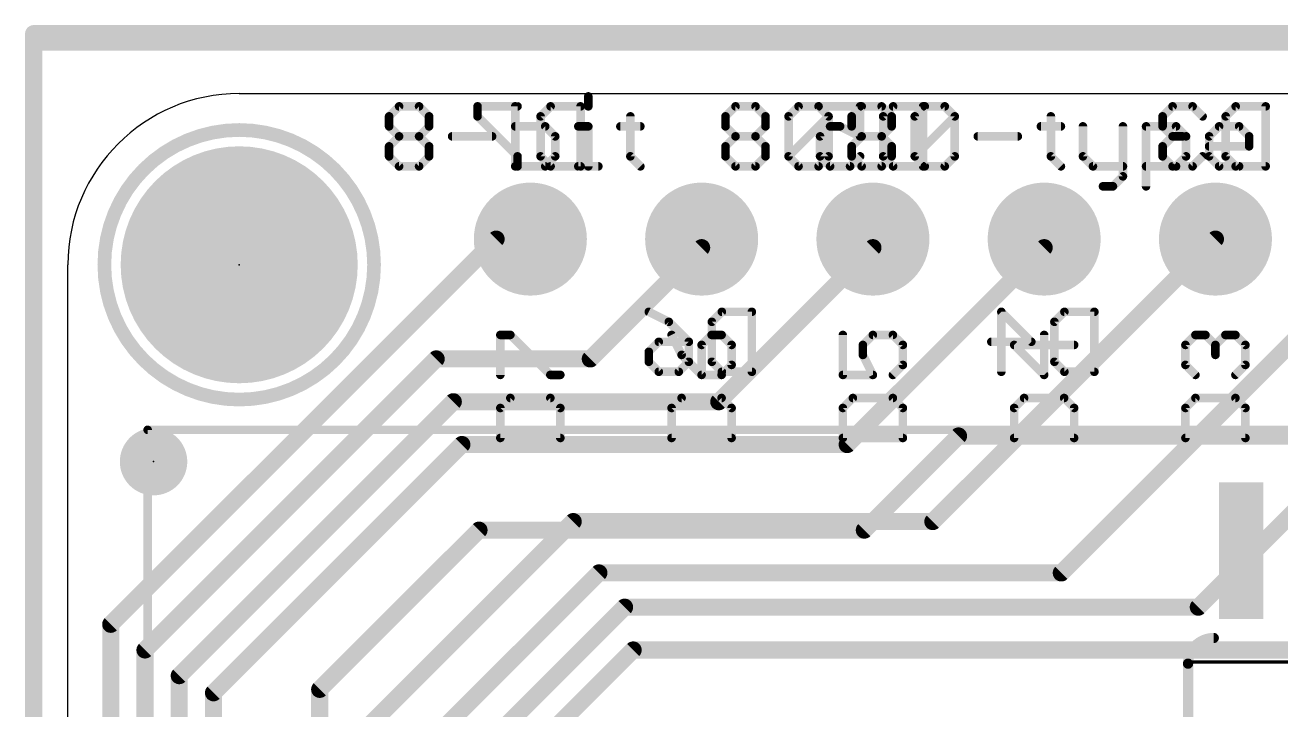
# Model space of a CAD drawing. Extents: x -0.6 to 62.7, y -0.8 to 53.6.
# Drawn here: x -0.64 to 17.99, y 43.43 to 53.59 of the extents above; entities that cross this region are included whole.
import ezdxf

# ---------------------------------------------------------------- set-up
doc = ezdxf.new("R2010")
doc.units = 0
for name, color, linetype in [('1', 12, 'CONTINUOUS'), ('16', 132, 'CONTINUOUS'), ('17', 110, 'CONTINUOUS'), ('20', 53, 'CONTINUOUS'), ('21', 40, 'CONTINUOUS'), ('22', 6, 'CONTINUOUS'), ('23', 40, 'CONTINUOUS')]:
    doc.layers.add(name, color=color, linetype=linetype)

# ---------------------------------------------------------------- blocks, each defined once
blk = doc.blocks.new('RECT')
blk.add_solid([(-0.5, -0.5), (0.5, -0.5), (-0.5, 0.5), (0.5, 0.5)])
blk = doc.blocks.new('ROUNDP')
at = {"const_width": 0.5}
blk.add_lwpolyline([(0, -0.25, 1), (0, 0.25, 1), (0, -0.25)], format="xyb", dxfattribs=at)
blk = doc.blocks.new('PIE')
at = {"const_width": 0.5}
blk.add_lwpolyline([(0, -0.25, 1), (0, 0.25, 1), (0, -0.25)], format="xyb", dxfattribs=at)

msp = doc.modelspace()

# ---------------------------------------------------------------- linework, layer by layer
at = {"layer": '1', "const_width": 0.254}
for points in [[(-0.508, 53.467), (-0.508, -0.508)], [(62.611, 53.467), (-0.508, 53.467)], [(0.635, 44.704), (6.35, 50.419)], [(6.35, 50.419), (6.858, 50.419)], [(9.398, 50.292), (9.398, 50.419)], [(11.938, 50.292), (11.938, 50.419)], [(14.478, 50.292), (14.478, 50.419)], [(7.747, 48.641), (9.398, 50.292)], [(9.652, 48.006), (11.938, 50.292)], [(11.557, 47.371), (14.478, 50.292)], [(1.143, 44.323), (5.461, 48.641)], [(5.461, 48.641), (7.747, 48.641)], [(1.651, 43.942), (5.715, 48.006)], [(5.715, 48.006), (9.652, 48.006)], [(2.159, 43.688), (5.842, 47.371)], [(5.842, 47.371), (11.557, 47.371)], [(11.811, 46.101), (13.208, 47.498)], [(13.208, 47.498), (19.558, 47.498)], [(3.7338, 43.7388), (6.096, 46.101)], [(6.096, 46.101), (11.811, 46.101)], [(0.635, 44.704), (0.635, 26.543)], [(1.143, 27.813), (1.143, 44.323)], [(1.651, 29.21), (1.651, 43.942)], [(2.159, 30.48), (2.159, 43.688)], [(3.7338, 36.576), (3.7338, 43.7388)]]:
    msp.add_lwpolyline(points, dxfattribs=at)
at = {"layer": '1', "const_width": 0.127}
for points in [[(-0.4445, 53.467, 1), (-0.5715, 53.467)], [(-0.508, 53.5305, 1), (-0.508, 53.4035)], [(6.35, 50.4825, 1), (6.35, 50.3555)], [(6.3949, 50.3741, 1), (6.3051, 50.4639)], [(6.858, 50.3555, 1), (6.858, 50.4825)], [(9.4615, 50.419, 1), (9.3345, 50.419)], [(12.0015, 50.419, 1), (11.8745, 50.419)], [(14.5415, 50.419, 1), (14.4145, 50.419)], [(9.3345, 50.292, 1), (9.4615, 50.292)], [(9.4429, 50.2471, 1), (9.3531, 50.3369)], [(11.8745, 50.292, 1), (12.0015, 50.292)], [(11.9829, 50.2471, 1), (11.8931, 50.3369)], [(14.4145, 50.292, 1), (14.5415, 50.292)], [(14.5229, 50.2471, 1), (14.4331, 50.3369)], [(5.461, 48.7045, 1), (5.461, 48.5775)], [(5.5059, 48.5961, 1), (5.4161, 48.6859)], [(7.7021, 48.6859, 1), (7.7919, 48.5961)], [(7.747, 48.5775, 1), (7.747, 48.7045)], [(5.715, 48.0695, 1), (5.715, 47.9425)], [(5.7599, 47.9611, 1), (5.6701, 48.0509)], [(9.6071, 48.0509, 1), (9.6969, 47.9611)], [(9.652, 47.9425, 1), (9.652, 48.0695)], [(5.842, 47.4345, 1), (5.842, 47.3075)], [(5.8869, 47.3261, 1), (5.7971, 47.4159)], [(11.557, 47.3075, 1), (11.557, 47.4345)], [(13.208, 47.5615, 1), (13.208, 47.4345)], [(13.2529, 47.4531, 1), (13.1631, 47.5429)], [(11.5121, 47.4159, 1), (11.6019, 47.3261)], [(6.096, 46.1645, 1), (6.096, 46.0375)], [(6.1409, 46.0561, 1), (6.0511, 46.1459)], [(11.7661, 46.1459, 1), (11.8559, 46.0561)], [(11.811, 46.0375, 1), (11.811, 46.1645)], [(0.6985, 44.704, 1), (0.5715, 44.704)], [(0.5901, 44.7489, 1), (0.6799, 44.6591)], [(1.2065, 44.323, 1), (1.0795, 44.323)], [(1.0981, 44.3679, 1), (1.1879, 44.2781)], [(1.7145, 43.942, 1), (1.5875, 43.942)], [(1.6061, 43.9869, 1), (1.6959, 43.8971)], [(2.2225, 43.688, 1), (2.0955, 43.688)], [(2.1141, 43.7329, 1), (2.2039, 43.6431)], [(3.7973, 43.7388, 1), (3.6703, 43.7388)], [(3.6889, 43.7837, 1), (3.7787, 43.6939)]]:
    msp.add_lwpolyline(points, format="xyb", dxfattribs=at)
at = {"layer": '16', "const_width": 0.254}
for points in [[(-0.508, 53.34), (-0.508, -0.635)], [(62.611, 53.34), (-0.508, 53.34)], [(17.018, 50.419), (12.827, 46.228)], [(14.732, 45.466), (19.558, 50.292)], [(16.764, 44.958), (22.098, 50.292)], [(7.493, 46.228), (3.81, 42.545)], [(12.827, 46.228), (7.493, 46.228)], [(7.874, 45.466), (4.445, 42.037)], [(14.732, 45.466), (7.874, 45.466)], [(8.255, 44.958), (5.08, 41.783)], [(16.764, 44.958), (8.255, 44.958)], [(8.382, 44.323), (5.588, 41.529)], [(18.669, 44.323), (8.382, 44.323)]]:
    msp.add_lwpolyline(points, dxfattribs=at)
at = {"layer": '16', "const_width": 0.127}
for points in [[(-0.4445, 53.34, 1), (-0.5715, 53.34)], [(-0.508, 53.4035, 1), (-0.508, 53.2765)], [(17.0629, 50.3741, 1), (16.9731, 50.4639)], [(7.493, 46.2915, 1), (7.493, 46.1645)], [(7.5379, 46.1831, 1), (7.4481, 46.2729)], [(12.7821, 46.2729, 1), (12.8719, 46.1831)], [(12.827, 46.1645, 1), (12.827, 46.2915)], [(7.874, 45.5295, 1), (7.874, 45.4025)], [(7.9189, 45.4211, 1), (7.8291, 45.5109)], [(14.6871, 45.5109, 1), (14.7769, 45.4211)], [(14.732, 45.4025, 1), (14.732, 45.5295)], [(8.255, 45.0215, 1), (8.255, 44.8945)], [(8.2999, 44.9131, 1), (8.2101, 45.0029)], [(16.764, 44.8945, 1), (16.764, 45.0215)], [(16.7191, 45.0029, 1), (16.8089, 44.9131)], [(8.382, 44.3865, 1), (8.382, 44.2595)], [(8.4269, 44.2781, 1), (8.3371, 44.3679)]]:
    msp.add_lwpolyline(points, format="xyb", dxfattribs=at)
at = {"layer": '20'}
for p, q in [((2.54, 52.578), (59.69, 52.578)), ((0, 2.54), (0, 50.038))]:
    msp.add_line(p, q, dxfattribs=at)
msp.add_arc((2.54, 50.038), 2.54, 90, 180, dxfattribs=at)
at = {"layer": '21'}
for points, const_width in [([(7.7173, 52.5366), (7.7173, 52.3883)], 0.127), ([(4.7625, 52.24), (4.9108, 52.3883)], 0.127), ([(4.9108, 52.3883), (5.2074, 52.3883)], 0.127), ([(5.2074, 52.3883), (5.3557, 52.24)], 0.127), ([(6.6335, 52.3883), (6.6335, 51.4985)], 0.127), ([(9.7519, 52.24), (9.9002, 52.3883)], 0.127), ([(9.9002, 52.3883), (10.1968, 52.3883)], 0.127), ([(10.1968, 52.3883), (10.3451, 52.24)], 0.127), ([(10.6875, 52.24), (10.8357, 52.3883)], 0.127), ([(10.8357, 52.3883), (11.1323, 52.3883)], 0.127), ([(11.1323, 52.3883), (11.2806, 52.24)], 0.127), ([(11.623, 52.24), (11.7713, 52.3883)], 0.127), ([(11.7713, 52.3883), (12.0678, 52.3883)], 0.127), ([(12.0678, 52.3883), (12.2161, 52.24)], 0.127), ([(12.5585, 52.24), (12.7068, 52.3883)], 0.127), ([(12.7068, 52.3883), (13.0034, 52.3883)], 0.127), ([(13.0034, 52.3883), (13.1517, 52.24)], 0.127), ([(4.7625, 52.0917), (4.7625, 52.24)], 0.127), ([(4.9108, 51.9434), (4.7625, 52.0917)], 0.127), ([(5.3557, 52.0917), (5.2074, 51.9434)], 0.127), ([(5.3557, 52.24), (5.3557, 52.0917)], 0.127), ([(7.0784, 52.0917), (6.6335, 52.0917)], 0.127), ([(7.2267, 51.9434), (7.0784, 52.0917)], 0.127), ([(7.5691, 52.0917), (7.7173, 52.0917)], 0.127), ([(7.7173, 52.0917), (7.7173, 51.4985)], 0.127), ([(8.1927, 52.0917), (8.4893, 52.0917)], 0.127), ([(8.341, 52.24), (8.341, 51.6468)], 0.127), ([(9.7519, 52.0917), (9.7519, 52.24)], 0.127), ([(9.9002, 51.9434), (9.7519, 52.0917)], 0.127), ([(10.3451, 52.0917), (10.1968, 51.9434)], 0.127), ([(10.3451, 52.24), (10.3451, 52.0917)], 0.127), ([(10.6875, 51.6468), (10.6875, 52.24)], 0.127), ([(10.6875, 51.6468), (11.2806, 52.24)], 0.127), ([(11.2806, 52.24), (11.2806, 51.6468)], 0.127), ([(11.623, 52.0917), (11.623, 52.24)], 0.127), ([(11.7713, 51.9434), (11.623, 52.0917)], 0.127), ([(12.2161, 52.0917), (12.0678, 51.9434)], 0.127), ([(12.2161, 52.24), (12.2161, 52.0917)], 0.127), ([(12.5585, 51.6468), (12.5585, 52.24)], 0.127), ([(12.5585, 51.6468), (13.1517, 52.24)], 0.127), ([(13.1517, 52.24), (13.1517, 51.6468)], 0.127), ([(14.4295, 52.0917), (14.7261, 52.0917)], 0.127), ([(14.5778, 52.24), (14.5778, 51.6468)], 0.127), ([(15.0532, 52.0917), (15.0532, 51.6468)], 0.127), ([(15.6464, 52.0917), (15.6464, 51.3502)], 0.127), ([(15.9887, 51.2019), (15.9887, 52.0917)], 0.127), ([(15.9887, 52.0917), (16.4336, 52.0917)], 0.127), ([(16.4336, 52.0917), (16.5819, 51.9434)], 0.127), ([(16.9242, 51.9434), (17.0725, 52.0917)], 0.127), ([(17.0725, 52.0917), (17.3691, 52.0917)], 0.127), ([(17.3691, 52.0917), (17.5174, 51.9434)], 0.127), ([(4.7625, 51.7951), (4.9108, 51.9434)], 0.127), ([(4.9108, 51.9434), (5.2074, 51.9434)], 0.127), ([(5.2074, 51.9434), (5.3557, 51.7951)], 0.127), ([(5.698, 51.9434), (6.2912, 51.9434)], 0.127), ([(7.2267, 51.6468), (7.2267, 51.9434)], 0.127), ([(9.7519, 51.7951), (9.9002, 51.9434)], 0.127), ([(9.9002, 51.9434), (10.1968, 51.9434)], 0.127), ([(10.1968, 51.9434), (10.3451, 51.7951)], 0.127), ([(11.623, 51.7951), (11.7713, 51.9434)], 0.127), ([(11.7713, 51.9434), (12.0678, 51.9434)], 0.127), ([(12.0678, 51.9434), (12.2161, 51.7951)], 0.127), ([(13.494, 51.9434), (14.0872, 51.9434)], 0.127), ([(16.5819, 51.9434), (16.5819, 51.6468)], 0.127), ([(16.9242, 51.6468), (16.9242, 51.9434)], 0.127), ([(17.5174, 51.9434), (17.5174, 51.7951)], 0.127), ([(4.7625, 51.6468), (4.7625, 51.7951)], 0.127), ([(5.3557, 51.7951), (5.3557, 51.6468)], 0.127), ([(9.7519, 51.6468), (9.7519, 51.7951)], 0.127), ([(10.3451, 51.7951), (10.3451, 51.6468)], 0.127), ([(11.623, 51.6468), (11.623, 51.7951)], 0.127), ([(12.2161, 51.7951), (12.2161, 51.6468)], 0.127), ([(17.5174, 51.7951), (16.9242, 51.7951)], 0.127), ([(4.9108, 51.4985), (4.7625, 51.6468)], 0.127), ([(5.3557, 51.6468), (5.2074, 51.4985)], 0.127), ([(7.0784, 51.4985), (7.2267, 51.6468)], 0.127), ([(8.341, 51.6468), (8.4893, 51.4985)], 0.127), ([(9.9002, 51.4985), (9.7519, 51.6468)], 0.127), ([(10.3451, 51.6468), (10.1968, 51.4985)], 0.127), ([(10.8357, 51.4985), (10.6875, 51.6468)], 0.127), ([(11.2806, 51.6468), (11.1323, 51.4985)], 0.127), ([(11.7713, 51.4985), (11.623, 51.6468)], 0.127), ([(12.2161, 51.6468), (12.0678, 51.4985)], 0.127), ([(12.7068, 51.4985), (12.5585, 51.6468)], 0.127), ([(13.1517, 51.6468), (13.0034, 51.4985)], 0.127), ([(14.5778, 51.6468), (14.7261, 51.4985)], 0.127), ([(15.0532, 51.6468), (15.2015, 51.4985)], 0.127), ([(16.5819, 51.6468), (16.4336, 51.4985)], 0.127), ([(17.0725, 51.4985), (16.9242, 51.6468)], 0.127), ([(5.2074, 51.4985), (4.9108, 51.4985)], 0.127), ([(6.6335, 51.4985), (7.0784, 51.4985)], 0.127), ([(7.5691, 51.4985), (7.8656, 51.4985)], 0.127), ([(10.1968, 51.4985), (9.9002, 51.4985)], 0.127), ([(11.1323, 51.4985), (10.8357, 51.4985)], 0.127), ([(12.0678, 51.4985), (11.7713, 51.4985)], 0.127), ([(13.0034, 51.4985), (12.7068, 51.4985)], 0.127), ([(15.2015, 51.4985), (15.6464, 51.4985)], 0.127), ([(15.6464, 51.3502), (15.4981, 51.2019)], 0.127), ([(16.4336, 51.4985), (15.9887, 51.4985)], 0.127), ([(17.3691, 51.4985), (17.0725, 51.4985)], 0.127), ([(15.4981, 51.2019), (15.3498, 51.2019)], 0.127), ([(6.4127, 48.404), (6.4127, 48.9972)], 0.127), ([(6.4127, 48.9972), (6.561, 48.9972)], 0.127), ([(6.561, 48.9972), (7.1542, 48.404)], 0.127), ([(8.9527, 48.9972), (9.101, 48.7006)], 0.127), ([(9.5459, 48.9972), (9.3976, 48.8489)], 0.127), ([(9.6942, 48.9972), (9.5459, 48.9972)], 0.127), ([(9.8425, 48.8489), (9.6942, 48.9972)], 0.127), ([(11.4927, 48.9972), (11.4927, 48.404)], 0.127), ([(11.7893, 48.8489), (11.9376, 48.9972)], 0.127), ([(11.9376, 48.9972), (12.2342, 48.9972)], 0.127), ([(12.2342, 48.9972), (12.3825, 48.8489)], 0.127), ([(14.4776, 48.404), (14.4776, 48.9972)], 0.127), ([(16.5727, 48.8489), (16.721, 48.9972)], 0.127), ([(16.721, 48.9972), (16.8693, 48.9972)], 0.127), ([(16.8693, 48.9972), (17.0176, 48.8489)], 0.127), ([(17.0176, 48.8489), (17.1659, 48.9972)], 0.127), ([(17.1659, 48.9972), (17.3142, 48.9972)], 0.127), ([(17.3142, 48.9972), (17.4625, 48.8489)], 0.127), ([(9.3976, 48.8489), (9.3976, 48.404)], 0.127), ([(9.8425, 48.5523), (9.8425, 48.8489)], 0.127), ([(11.7893, 48.7006), (11.7893, 48.8489)], 0.127), ([(12.3825, 48.8489), (12.3825, 48.5523)], 0.127), ([(14.9225, 48.8489), (14.0327, 48.8489)], 0.127), ([(14.0327, 48.8489), (14.4776, 48.404)], 0.127), ([(16.5727, 48.5523), (16.5727, 48.8489)], 0.127), ([(17.0176, 48.8489), (17.0176, 48.7006)], 0.127), ([(17.4625, 48.8489), (17.4625, 48.5523)], 0.127), ([(9.101, 48.7006), (9.3976, 48.404)], 0.127), ([(9.6942, 48.404), (9.8425, 48.5523)], 0.127), ([(11.9376, 48.404), (11.7893, 48.7006)], 0.127), ([(12.3825, 48.5523), (12.2342, 48.404)], 0.127), ([(16.721, 48.404), (16.5727, 48.5523)], 0.127), ([(17.4625, 48.5523), (17.3142, 48.404)], 0.127), ([(7.1542, 48.404), (7.3025, 48.404)], 0.127), ([(9.3976, 48.404), (9.6942, 48.404)], 0.127), ([(11.4927, 48.404), (11.9376, 48.404)], 0.127), ([(6.561, 48.0616), (6.4127, 47.9133)], 0.127), ([(7.1542, 48.0616), (6.561, 48.0616)], 0.127), ([(7.3025, 47.9133), (7.1542, 48.0616)], 0.127), ([(9.101, 48.0616), (8.9527, 47.9133)], 0.127), ([(9.6942, 48.0616), (9.101, 48.0616)], 0.127), ([(9.8425, 47.9133), (9.6942, 48.0616)], 0.127), ([(11.641, 48.0616), (11.4927, 47.9133)], 0.127), ([(12.2342, 48.0616), (11.641, 48.0616)], 0.127), ([(12.3825, 47.9133), (12.2342, 48.0616)], 0.127), ([(14.181, 48.0616), (14.0327, 47.9133)], 0.127), ([(14.7742, 48.0616), (14.181, 48.0616)], 0.127), ([(14.9225, 47.9133), (14.7742, 48.0616)], 0.127), ([(16.721, 48.0616), (16.5727, 47.9133)], 0.127), ([(17.3142, 48.0616), (16.721, 48.0616)], 0.127), ([(17.4625, 47.9133), (17.3142, 48.0616)], 0.127), ([(6.4127, 47.9133), (6.4127, 47.4685)], 0.127), ([(7.3025, 47.4685), (7.3025, 47.9133)], 0.127), ([(8.9527, 47.9133), (8.9527, 47.4685)], 0.127), ([(9.8425, 47.4685), (9.8425, 47.9133)], 0.127), ([(11.4927, 47.9133), (11.4927, 47.4685)], 0.127), ([(12.3825, 47.4685), (12.3825, 47.9133)], 0.127), ([(14.0327, 47.9133), (14.0327, 47.4685)], 0.127), ([(14.9225, 47.4685), (14.9225, 47.9133)], 0.127), ([(16.5727, 47.9133), (16.5727, 47.4685)], 0.127), ([(17.4625, 47.4685), (17.4625, 47.9133)], 0.127), ([(6.4127, 47.4685), (7.3025, 47.4685)], 0.127), ([(8.9527, 47.4685), (9.8425, 47.4685)], 0.127), ([(11.4927, 47.4685), (12.3825, 47.4685)], 0.127), ([(14.0327, 47.4685), (14.9225, 47.4685)], 0.127), ([(16.5727, 47.4685), (17.4625, 47.4685)], 0.127), ([(16.6116, 44.1198), (16.6116, 37.4142)], 0.1524), ([(29.591, 44.1452), (16.637, 44.1452)], 0.0508)]:
    msp.add_lwpolyline(points, dxfattribs=dict(at, const_width=const_width))
for points, const_width in [([(7.7491, 52.5366, 1), (7.6856, 52.5366)], 0.0635), ([(4.9108, 52.42, 1), (4.9108, 52.3565)], 0.0635), ([(4.9332, 52.3658, 1), (4.8883, 52.4107)], 0.0635), ([(5.2298, 52.4107, 1), (5.1849, 52.3658)], 0.0635), ([(5.2074, 52.3565, 1), (5.2074, 52.42)], 0.0635), ([(6.6653, 52.3883, 1), (6.6018, 52.3883)], 0.0635), ([(7.6856, 52.3883, 1), (7.7491, 52.3883)], 0.0635), ([(9.9002, 52.42, 1), (9.9002, 52.3565)], 0.0635), ([(9.9227, 52.3658, 1), (9.8778, 52.4107)], 0.0635), ([(10.2193, 52.4107, 1), (10.1744, 52.3658)], 0.0635), ([(10.1968, 52.3565, 1), (10.1968, 52.42)], 0.0635), ([(10.8357, 52.42, 1), (10.8357, 52.3565)], 0.0635), ([(10.8582, 52.3658, 1), (10.8133, 52.4107)], 0.0635), ([(11.1548, 52.4107, 1), (11.1099, 52.3658)], 0.0635), ([(11.1323, 52.3565, 1), (11.1323, 52.42)], 0.0635), ([(11.7713, 52.42, 1), (11.7713, 52.3565)], 0.0635), ([(11.7937, 52.3658, 1), (11.7488, 52.4107)], 0.0635), ([(12.0903, 52.4107, 1), (12.0454, 52.3658)], 0.0635), ([(12.0678, 52.3565, 1), (12.0678, 52.42)], 0.0635), ([(12.7068, 52.42, 1), (12.7068, 52.3565)], 0.0635), ([(12.7292, 52.3658, 1), (12.6843, 52.4107)], 0.0635), ([(13.0258, 52.4107, 1), (12.9809, 52.3658)], 0.0635), ([(13.0034, 52.3565, 1), (13.0034, 52.42)], 0.0635), ([(4.74, 52.2624, 1), (4.785, 52.2175)], 0.0635), ([(4.785, 52.1141, 1), (4.74, 52.0692)], 0.0635), ([(4.7942, 52.24, 1), (4.7308, 52.24)], 0.0635), ([(5.3874, 52.24, 1), (5.3239, 52.24)], 0.0635), ([(5.3332, 52.2175, 1), (5.3781, 52.2624)], 0.0635), ([(5.3781, 52.0692, 1), (5.3332, 52.1141)], 0.0635), ([(6.6335, 52.1234, 1), (6.6335, 52.0599)], 0.0635), ([(7.1009, 52.1141, 1), (7.056, 52.0692)], 0.0635), ([(7.0784, 52.0599, 1), (7.0784, 52.1234)], 0.0635), ([(7.5691, 52.1234, 1), (7.5691, 52.0599)], 0.0635), ([(7.7491, 52.0917, 1), (7.6856, 52.0917)], 0.0635), ([(7.7173, 52.0599, 1), (7.7173, 52.1234)], 0.0635), ([(8.1927, 52.1234, 1), (8.1927, 52.0599)], 0.0635), ([(8.3728, 52.24, 1), (8.3093, 52.24)], 0.0635), ([(8.4893, 52.0599, 1), (8.4893, 52.1234)], 0.0635), ([(9.7837, 52.24, 1), (9.7202, 52.24)], 0.0635), ([(9.7295, 52.2624, 1), (9.7744, 52.2175)], 0.0635), ([(9.7744, 52.1141, 1), (9.7295, 52.0692)], 0.0635), ([(10.3769, 52.24, 1), (10.3134, 52.24)], 0.0635), ([(10.3227, 52.2175, 1), (10.3676, 52.2624)], 0.0635), ([(10.3676, 52.0692, 1), (10.3227, 52.1141)], 0.0635), ([(10.7192, 52.24, 1), (10.6557, 52.24)], 0.0635), ([(10.665, 52.2624, 1), (10.7099, 52.2175)], 0.0635), ([(11.3124, 52.24, 1), (11.2489, 52.24)], 0.0635), ([(11.3031, 52.2175, 1), (11.2582, 52.2624)], 0.0635), ([(11.2582, 52.2175, 1), (11.3031, 52.2624)], 0.0635), ([(11.6547, 52.24, 1), (11.5912, 52.24)], 0.0635), ([(11.6005, 52.2624, 1), (11.6454, 52.2175)], 0.0635), ([(11.6454, 52.1141, 1), (11.6005, 52.0692)], 0.0635), ([(12.2479, 52.24, 1), (12.1844, 52.24)], 0.0635), ([(12.1937, 52.2175, 1), (12.2386, 52.2624)], 0.0635), ([(12.2386, 52.0692, 1), (12.1937, 52.1141)], 0.0635), ([(12.5902, 52.24, 1), (12.5267, 52.24)], 0.0635), ([(12.536, 52.2624, 1), (12.5809, 52.2175)], 0.0635), ([(13.1834, 52.24, 1), (13.1199, 52.24)], 0.0635), ([(13.1741, 52.2175, 1), (13.1292, 52.2624)], 0.0635), ([(13.1292, 52.2175, 1), (13.1741, 52.2624)], 0.0635), ([(14.4295, 52.1234, 1), (14.4295, 52.0599)], 0.0635), ([(14.6096, 52.24, 1), (14.5461, 52.24)], 0.0635), ([(14.7261, 52.0599, 1), (14.7261, 52.1234)], 0.0635), ([(15.085, 52.0917, 1), (15.0215, 52.0917)], 0.0635), ([(15.6781, 52.0917, 1), (15.6146, 52.0917)], 0.0635), ([(15.9887, 52.1234, 1), (15.9887, 52.0599)], 0.0635), ([(16.0205, 52.0917, 1), (15.957, 52.0917)], 0.0635), ([(16.4561, 52.1141, 1), (16.4111, 52.0692)], 0.0635), ([(16.4336, 52.0599, 1), (16.4336, 52.1234)], 0.0635), ([(17.0725, 52.1234, 1), (17.0725, 52.0599)], 0.0635), ([(17.095, 52.0692, 1), (17.0501, 52.1141)], 0.0635), ([(17.3916, 52.1141, 1), (17.3467, 52.0692)], 0.0635), ([(17.3691, 52.0599, 1), (17.3691, 52.1234)], 0.0635), ([(2.54, 48.038, 1), (2.54, 52.038, 1), (2.54, 48.038)], 0.2032), ([(4.7308, 52.0917, 1), (4.7942, 52.0917)], 0.0635), ([(4.9108, 51.9751, 1), (4.9108, 51.9116)], 0.0635), ([(4.9332, 51.9209, 1), (4.8883, 51.9658)], 0.0635), ([(4.8883, 51.9209, 1), (4.9332, 51.9658)], 0.0635), ([(5.2298, 51.9658, 1), (5.1849, 51.9209)], 0.0635), ([(5.1849, 51.9658, 1), (5.2298, 51.9209)], 0.0635), ([(5.2074, 51.9116, 1), (5.2074, 51.9751)], 0.0635), ([(5.3239, 52.0917, 1), (5.3874, 52.0917)], 0.0635), ([(5.698, 51.9751, 1), (5.698, 51.9116)], 0.0635), ([(6.2912, 51.9116, 1), (6.2912, 51.9751)], 0.0635), ([(7.2585, 51.9434, 1), (7.195, 51.9434)], 0.0635), ([(7.2043, 51.9209, 1), (7.2492, 51.9658)], 0.0635), ([(9.7202, 52.0917, 1), (9.7837, 52.0917)], 0.0635), ([(9.9002, 51.9751, 1), (9.9002, 51.9116)], 0.0635), ([(9.9227, 51.9209, 1), (9.8778, 51.9658)], 0.0635), ([(9.8778, 51.9209, 1), (9.9227, 51.9658)], 0.0635), ([(10.2193, 51.9658, 1), (10.1744, 51.9209)], 0.0635), ([(10.1744, 51.9658, 1), (10.2193, 51.9209)], 0.0635), ([(10.1968, 51.9116, 1), (10.1968, 51.9751)], 0.0635), ([(10.3134, 52.0917, 1), (10.3769, 52.0917)], 0.0635), ([(11.5912, 52.0917, 1), (11.6547, 52.0917)], 0.0635), ([(11.7713, 51.9751, 1), (11.7713, 51.9116)], 0.0635), ([(11.7937, 51.9209, 1), (11.7488, 51.9658)], 0.0635), ([(11.7488, 51.9209, 1), (11.7937, 51.9658)], 0.0635), ([(12.0903, 51.9658, 1), (12.0454, 51.9209)], 0.0635), ([(12.0454, 51.9658, 1), (12.0903, 51.9209)], 0.0635), ([(12.0678, 51.9116, 1), (12.0678, 51.9751)], 0.0635), ([(12.1844, 52.0917, 1), (12.2479, 52.0917)], 0.0635), ([(13.494, 51.9751, 1), (13.494, 51.9116)], 0.0635), ([(14.0872, 51.9116, 1), (14.0872, 51.9751)], 0.0635), ([(16.6136, 51.9434, 1), (16.5501, 51.9434)], 0.0635), ([(16.5594, 51.9209, 1), (16.6043, 51.9658)], 0.0635), ([(16.956, 51.9434, 1), (16.8925, 51.9434)], 0.0635), ([(16.9018, 51.9658, 1), (16.9467, 51.9209)], 0.0635), ([(17.5492, 51.9434, 1), (17.4857, 51.9434)], 0.0635), ([(17.495, 51.9209, 1), (17.5399, 51.9658)], 0.0635), ([(4.74, 51.8175, 1), (4.785, 51.7726)], 0.0635), ([(4.7942, 51.7951, 1), (4.7308, 51.7951)], 0.0635), ([(5.3874, 51.7951, 1), (5.3239, 51.7951)], 0.0635), ([(5.3332, 51.7726, 1), (5.3781, 51.8175)], 0.0635), ([(9.7837, 51.7951, 1), (9.7202, 51.7951)], 0.0635), ([(9.7295, 51.8175, 1), (9.7744, 51.7726)], 0.0635), ([(10.3769, 51.7951, 1), (10.3134, 51.7951)], 0.0635), ([(10.3227, 51.7726, 1), (10.3676, 51.8175)], 0.0635), ([(11.6547, 51.7951, 1), (11.5912, 51.7951)], 0.0635), ([(11.6005, 51.8175, 1), (11.6454, 51.7726)], 0.0635), ([(12.2479, 51.7951, 1), (12.1844, 51.7951)], 0.0635), ([(12.1937, 51.7726, 1), (12.2386, 51.8175)], 0.0635), ([(16.9242, 51.8268, 1), (16.9242, 51.7633)], 0.0635), ([(17.4857, 51.7951, 1), (17.5492, 51.7951)], 0.0635), ([(17.5174, 51.7633, 1), (17.5174, 51.8268)], 0.0635), ([(4.785, 51.6692, 1), (4.74, 51.6243)], 0.0635), ([(4.7308, 51.6468, 1), (4.7942, 51.6468)], 0.0635), ([(5.3239, 51.6468, 1), (5.3874, 51.6468)], 0.0635), ([(5.3781, 51.6243, 1), (5.3332, 51.6692)], 0.0635), ([(7.195, 51.6468, 1), (7.2585, 51.6468)], 0.0635), ([(7.2492, 51.6243, 1), (7.2043, 51.6692)], 0.0635), ([(8.3093, 51.6468, 1), (8.3728, 51.6468)], 0.0635), ([(8.3635, 51.6692, 1), (8.3186, 51.6243)], 0.0635), ([(9.7744, 51.6692, 1), (9.7295, 51.6243)], 0.0635), ([(9.7202, 51.6468, 1), (9.7837, 51.6468)], 0.0635), ([(10.3134, 51.6468, 1), (10.3769, 51.6468)], 0.0635), ([(10.3676, 51.6243, 1), (10.3227, 51.6692)], 0.0635), ([(10.6557, 51.6468, 1), (10.7192, 51.6468)], 0.0635), ([(10.7099, 51.6692, 1), (10.665, 51.6243)], 0.0635), ([(10.665, 51.6692, 1), (10.7099, 51.6243)], 0.0635), ([(11.2489, 51.6468, 1), (11.3124, 51.6468)], 0.0635), ([(11.3031, 51.6243, 1), (11.2582, 51.6692)], 0.0635), ([(11.6454, 51.6692, 1), (11.6005, 51.6243)], 0.0635), ([(11.5912, 51.6468, 1), (11.6547, 51.6468)], 0.0635), ([(12.1844, 51.6468, 1), (12.2479, 51.6468)], 0.0635), ([(12.2386, 51.6243, 1), (12.1937, 51.6692)], 0.0635), ([(12.5809, 51.6692, 1), (12.536, 51.6243)], 0.0635), ([(12.536, 51.6692, 1), (12.5809, 51.6243)], 0.0635), ([(12.5267, 51.6468, 1), (12.5902, 51.6468)], 0.0635), ([(13.1199, 51.6468, 1), (13.1834, 51.6468)], 0.0635), ([(13.1741, 51.6243, 1), (13.1292, 51.6692)], 0.0635), ([(14.5461, 51.6468, 1), (14.6096, 51.6468)], 0.0635), ([(14.6003, 51.6692, 1), (14.5554, 51.6243)], 0.0635), ([(15.0215, 51.6468, 1), (15.085, 51.6468)], 0.0635), ([(15.0757, 51.6692, 1), (15.0308, 51.6243)], 0.0635), ([(16.5501, 51.6468, 1), (16.6136, 51.6468)], 0.0635), ([(16.6043, 51.6243, 1), (16.5594, 51.6692)], 0.0635), ([(16.8925, 51.6468, 1), (16.956, 51.6468)], 0.0635), ([(16.9467, 51.6692, 1), (16.9018, 51.6243)], 0.0635), ([(4.9108, 51.5303, 1), (4.9108, 51.4667)], 0.0635), ([(4.8883, 51.476, 1), (4.9332, 51.521)], 0.0635), ([(5.1849, 51.521, 1), (5.2298, 51.476)], 0.0635), ([(5.2074, 51.4667, 1), (5.2074, 51.5303)], 0.0635), ([(6.6335, 51.5303, 1), (6.6335, 51.4667)], 0.0635), ([(6.6018, 51.4985, 1), (6.6653, 51.4985)], 0.0635), ([(7.056, 51.521, 1), (7.1009, 51.476)], 0.0635), ([(7.0784, 51.4667, 1), (7.0784, 51.5303)], 0.0635), ([(7.5691, 51.5303, 1), (7.5691, 51.4667)], 0.0635), ([(7.6856, 51.4985, 1), (7.7491, 51.4985)], 0.0635), ([(7.8656, 51.4667, 1), (7.8656, 51.5303)], 0.0635), ([(8.4669, 51.476, 1), (8.5118, 51.521)], 0.0635), ([(9.9002, 51.5303, 1), (9.9002, 51.4667)], 0.0635), ([(9.8778, 51.476, 1), (9.9227, 51.521)], 0.0635), ([(10.1744, 51.521, 1), (10.2193, 51.476)], 0.0635), ([(10.1968, 51.4667, 1), (10.1968, 51.5303)], 0.0635), ([(10.8357, 51.5303, 1), (10.8357, 51.4667)], 0.0635), ([(10.8133, 51.476, 1), (10.8582, 51.521)], 0.0635), ([(11.1099, 51.521, 1), (11.1548, 51.476)], 0.0635), ([(11.1323, 51.4667, 1), (11.1323, 51.5303)], 0.0635), ([(11.7713, 51.5303, 1), (11.7713, 51.4667)], 0.0635), ([(11.7488, 51.476, 1), (11.7937, 51.521)], 0.0635), ([(12.0454, 51.521, 1), (12.0903, 51.476)], 0.0635), ([(12.0678, 51.4667, 1), (12.0678, 51.5303)], 0.0635), ([(12.7068, 51.5303, 1), (12.7068, 51.4667)], 0.0635), ([(12.6843, 51.476, 1), (12.7292, 51.521)], 0.0635), ([(12.9809, 51.521, 1), (13.0258, 51.476)], 0.0635), ([(13.0034, 51.4667, 1), (13.0034, 51.5303)], 0.0635), ([(14.7037, 51.476, 1), (14.7486, 51.521)], 0.0635), ([(15.2015, 51.5303, 1), (15.2015, 51.4667)], 0.0635), ([(15.179, 51.476, 1), (15.2239, 51.521)], 0.0635), ([(15.6688, 51.3278, 1), (15.6239, 51.3727)], 0.0635), ([(15.6464, 51.4667, 1), (15.6464, 51.5303)], 0.0635), ([(15.9887, 51.5303, 1), (15.9887, 51.4667)], 0.0635), ([(16.4111, 51.521, 1), (16.4561, 51.476)], 0.0635), ([(16.4336, 51.4667, 1), (16.4336, 51.5303)], 0.0635), ([(17.0725, 51.5303, 1), (17.0725, 51.4667)], 0.0635), ([(17.0501, 51.476, 1), (17.095, 51.521)], 0.0635), ([(17.3691, 51.4667, 1), (17.3691, 51.5303)], 0.0635), ([(15.3498, 51.2337, 1), (15.3498, 51.1702)], 0.0635), ([(15.4756, 51.2244, 1), (15.5205, 51.1795)], 0.0635), ([(15.4981, 51.1702, 1), (15.4981, 51.2337)], 0.0635), ([(15.6146, 51.3502, 1), (15.6781, 51.3502)], 0.0635), ([(15.957, 51.2019, 1), (16.0205, 51.2019)], 0.0635), ([(6.4127, 49.0289, 1), (6.4127, 48.9654)], 0.0635), ([(6.4445, 48.9972, 1), (6.381, 48.9972)], 0.0635), ([(6.5835, 49.0196, 1), (6.5386, 48.9747)], 0.0635), ([(6.561, 48.9654, 1), (6.561, 49.0289)], 0.0635), ([(8.9811, 49.0114, 1), (8.9243, 48.983)], 0.0635), ([(9.5459, 49.0289, 1), (9.5459, 48.9654)], 0.0635), ([(9.5684, 48.9747, 1), (9.5235, 49.0196)], 0.0635), ([(9.7167, 49.0196, 1), (9.6718, 48.9747)], 0.0635), ([(9.6942, 48.9654, 1), (9.6942, 49.0289)], 0.0635), ([(11.5245, 48.9972, 1), (11.461, 48.9972)], 0.0635), ([(11.9376, 49.0289, 1), (11.9376, 48.9654)], 0.0635), ([(11.9601, 48.9747, 1), (11.9152, 49.0196)], 0.0635), ([(12.2567, 49.0196, 1), (12.2118, 48.9747)], 0.0635), ([(12.2342, 48.9654, 1), (12.2342, 49.0289)], 0.0635), ([(14.5094, 48.9972, 1), (14.4459, 48.9972)], 0.0635), ([(16.721, 49.0289, 1), (16.721, 48.9654)], 0.0635), ([(16.7435, 48.9747, 1), (16.6986, 49.0196)], 0.0635), ([(16.8918, 49.0196, 1), (16.8469, 48.9747)], 0.0635), ([(16.8693, 48.9654, 1), (16.8693, 49.0289)], 0.0635), ([(17.1659, 49.0289, 1), (17.1659, 48.9654)], 0.0635), ([(17.1884, 48.9747, 1), (17.1435, 49.0196)], 0.0635), ([(17.3367, 49.0196, 1), (17.2918, 48.9747)], 0.0635), ([(17.3142, 48.9654, 1), (17.3142, 49.0289)], 0.0635), ([(9.4294, 48.8489, 1), (9.3659, 48.8489)], 0.0635), ([(9.3752, 48.8713, 1), (9.4201, 48.8264)], 0.0635), ([(9.8743, 48.8489, 1), (9.8108, 48.8489)], 0.0635), ([(9.82, 48.8264, 1), (9.865, 48.8713)], 0.0635), ([(11.8211, 48.8489, 1), (11.7576, 48.8489)], 0.0635), ([(11.7669, 48.8713, 1), (11.8118, 48.8264)], 0.0635), ([(12.4143, 48.8489, 1), (12.3507, 48.8489)], 0.0635), ([(12.36, 48.8264, 1), (12.405, 48.8713)], 0.0635), ([(14.0327, 48.8806, 1), (14.0327, 48.8171)], 0.0635), ([(14.0552, 48.8713, 1), (14.0103, 48.8264)], 0.0635), ([(14.9225, 48.8171, 1), (14.9225, 48.8806)], 0.0635), ([(16.6045, 48.8489, 1), (16.541, 48.8489)], 0.0635), ([(16.5503, 48.8713, 1), (16.5952, 48.8264)], 0.0635), ([(17.0494, 48.8489, 1), (16.9859, 48.8489)], 0.0635), ([(16.9952, 48.8713, 1), (17.0401, 48.8264)], 0.0635), ([(16.9952, 48.8264, 1), (17.0401, 48.8713)], 0.0635), ([(17.4943, 48.8489, 1), (17.4308, 48.8489)], 0.0635), ([(17.44, 48.8264, 1), (17.485, 48.8713)], 0.0635), ([(9.1235, 48.723, 1), (9.0786, 48.6781)], 0.0635), ([(9.0726, 48.6864, 1), (9.1294, 48.7148)], 0.0635), ([(9.865, 48.5298, 1), (9.82, 48.5747)], 0.0635), ([(11.8177, 48.7148, 1), (11.7609, 48.6864)], 0.0635), ([(11.7576, 48.7006, 1), (11.8211, 48.7006)], 0.0635), ([(12.405, 48.5298, 1), (12.36, 48.5747)], 0.0635), ([(16.5952, 48.5747, 1), (16.5503, 48.5298)], 0.0635), ([(16.9859, 48.7006, 1), (17.0494, 48.7006)], 0.0635), ([(17.485, 48.5298, 1), (17.44, 48.5747)], 0.0635), ([(6.381, 48.404, 1), (6.4445, 48.404)], 0.0635), ([(7.1542, 48.4357, 1), (7.1542, 48.3722)], 0.0635), ([(7.1318, 48.3815, 1), (7.1767, 48.4264)], 0.0635), ([(7.3025, 48.3722, 1), (7.3025, 48.4357)], 0.0635), ([(9.3976, 48.4357, 1), (9.3976, 48.3722)], 0.0635), ([(9.3659, 48.404, 1), (9.4294, 48.404)], 0.0635), ([(9.3752, 48.3815, 1), (9.4201, 48.4264)], 0.0635), ([(9.6718, 48.4264, 1), (9.7167, 48.3815)], 0.0635), ([(9.6942, 48.3722, 1), (9.6942, 48.4357)], 0.0635), ([(9.8108, 48.5523, 1), (9.8743, 48.5523)], 0.0635), ([(11.4927, 48.4357, 1), (11.4927, 48.3722)], 0.0635), ([(11.461, 48.404, 1), (11.5245, 48.404)], 0.0635), ([(11.9092, 48.3898, 1), (11.966, 48.4182)], 0.0635), ([(11.9376, 48.3722, 1), (11.9376, 48.4357)], 0.0635), ([(12.2118, 48.4264, 1), (12.2567, 48.3815)], 0.0635), ([(12.3507, 48.5523, 1), (12.4143, 48.5523)], 0.0635), ([(14.4459, 48.404, 1), (14.5094, 48.404)], 0.0635), ([(14.4552, 48.3815, 1), (14.5001, 48.4264)], 0.0635), ([(16.541, 48.5523, 1), (16.6045, 48.5523)], 0.0635), ([(16.6986, 48.3815, 1), (16.7435, 48.4264)], 0.0635), ([(17.2918, 48.4264, 1), (17.3367, 48.3815)], 0.0635), ([(17.4308, 48.5523, 1), (17.4943, 48.5523)], 0.0635), ([(6.561, 48.0934, 1), (6.561, 48.0299)], 0.0635), ([(6.5835, 48.0392, 1), (6.5386, 48.0841)], 0.0635), ([(7.1767, 48.0841, 1), (7.1318, 48.0392)], 0.0635), ([(7.1542, 48.0299, 1), (7.1542, 48.0934)], 0.0635), ([(9.101, 48.0934, 1), (9.101, 48.0299)], 0.0635), ([(9.1235, 48.0392, 1), (9.0786, 48.0841)], 0.0635), ([(9.7167, 48.0841, 1), (9.6718, 48.0392)], 0.0635), ([(9.6942, 48.0299, 1), (9.6942, 48.0934)], 0.0635), ([(11.641, 48.0934, 1), (11.641, 48.0299)], 0.0635), ([(11.6635, 48.0392, 1), (11.6186, 48.0841)], 0.0635), ([(12.2567, 48.0841, 1), (12.2118, 48.0392)], 0.0635), ([(12.2342, 48.0299, 1), (12.2342, 48.0934)], 0.0635), ([(14.181, 48.0934, 1), (14.181, 48.0299)], 0.0635), ([(14.2035, 48.0392, 1), (14.1586, 48.0841)], 0.0635), ([(14.7967, 48.0841, 1), (14.7518, 48.0392)], 0.0635), ([(14.7742, 48.0299, 1), (14.7742, 48.0934)], 0.0635), ([(16.721, 48.0934, 1), (16.721, 48.0299)], 0.0635), ([(16.7435, 48.0392, 1), (16.6986, 48.0841)], 0.0635), ([(17.3367, 48.0841, 1), (17.2918, 48.0392)], 0.0635), ([(17.3142, 48.0299, 1), (17.3142, 48.0934)], 0.0635), ([(6.4445, 47.9133, 1), (6.381, 47.9133)], 0.0635), ([(6.3903, 47.9358, 1), (6.4352, 47.8909)], 0.0635), ([(7.3342, 47.9133, 1), (7.2708, 47.9133)], 0.0635), ([(7.28, 47.8909, 1), (7.325, 47.9358)], 0.0635), ([(8.9845, 47.9133, 1), (8.921, 47.9133)], 0.0635), ([(8.9303, 47.9358, 1), (8.9752, 47.8909)], 0.0635), ([(9.8743, 47.9133, 1), (9.8108, 47.9133)], 0.0635), ([(9.82, 47.8909, 1), (9.865, 47.9358)], 0.0635), ([(11.5245, 47.9133, 1), (11.461, 47.9133)], 0.0635), ([(11.4703, 47.9358, 1), (11.5152, 47.8909)], 0.0635), ([(12.4143, 47.9133, 1), (12.3507, 47.9133)], 0.0635), ([(12.36, 47.8909, 1), (12.405, 47.9358)], 0.0635), ([(14.0645, 47.9133, 1), (14.001, 47.9133)], 0.0635), ([(14.0103, 47.9358, 1), (14.0552, 47.8909)], 0.0635), ([(14.9543, 47.9133, 1), (14.8908, 47.9133)], 0.0635), ([(14.9, 47.8909, 1), (14.945, 47.9358)], 0.0635), ([(16.6045, 47.9133, 1), (16.541, 47.9133)], 0.0635), ([(16.5503, 47.9358, 1), (16.5952, 47.8909)], 0.0635), ([(17.4943, 47.9133, 1), (17.4308, 47.9133)], 0.0635), ([(17.44, 47.8909, 1), (17.485, 47.9358)], 0.0635), ([(6.4127, 47.5002, 1), (6.4127, 47.4367)], 0.0635), ([(6.381, 47.4685, 1), (6.4445, 47.4685)], 0.0635), ([(7.2708, 47.4685, 1), (7.3342, 47.4685)], 0.0635), ([(7.3025, 47.4367, 1), (7.3025, 47.5002)], 0.0635), ([(8.9527, 47.5002, 1), (8.9527, 47.4367)], 0.0635), ([(8.921, 47.4685, 1), (8.9845, 47.4685)], 0.0635), ([(9.8108, 47.4685, 1), (9.8743, 47.4685)], 0.0635), ([(9.8425, 47.4367, 1), (9.8425, 47.5002)], 0.0635), ([(11.4927, 47.5002, 1), (11.4927, 47.4367)], 0.0635), ([(11.461, 47.4685, 1), (11.5245, 47.4685)], 0.0635), ([(12.3507, 47.4685, 1), (12.4143, 47.4685)], 0.0635), ([(12.3825, 47.4367, 1), (12.3825, 47.5002)], 0.0635), ([(14.0327, 47.5002, 1), (14.0327, 47.4367)], 0.0635), ([(14.001, 47.4685, 1), (14.0645, 47.4685)], 0.0635), ([(14.8908, 47.4685, 1), (14.9543, 47.4685)], 0.0635), ([(14.9225, 47.4367, 1), (14.9225, 47.5002)], 0.0635), ([(16.5727, 47.5002, 1), (16.5727, 47.4367)], 0.0635), ([(16.541, 47.4685, 1), (16.6045, 47.4685)], 0.0635), ([(17.4308, 47.4685, 1), (17.4943, 47.4685)], 0.0635), ([(17.4625, 47.4367, 1), (17.4625, 47.5002)], 0.0635), ([(16.9926, 44.5008, 0.4142), (16.6116, 44.1198)], 0.1524), ([(16.9926, 44.4627, 1), (16.9926, 44.5389)], 0.0762), ([(16.6497, 44.1198, 1), (16.5735, 44.1198)], 0.0762), ([(16.5735, 44.1198, 1), (16.6497, 44.1198)], 0.0762), ([(16.637, 44.1579, 1), (16.637, 44.1325)], 0.0254)]:
    msp.add_lwpolyline(points, format="xyb", dxfattribs=dict(at, const_width=const_width))
at = {"layer": '22', "const_width": 0.127}
for points in [[(6.6675, 52.3883), (6.0743, 52.3883)], [(6.0743, 52.3883), (6.0743, 52.24)], [(7.0098, 52.24), (7.1581, 52.3883)], [(7.1581, 52.3883), (7.603, 52.3883)], [(7.603, 52.3883), (7.603, 51.4985)], [(11.1543, 52.3883), (11.7475, 52.3883)], [(11.7475, 52.3883), (11.7475, 51.9434)], [(12.0898, 52.24), (12.2381, 52.3883)], [(12.2381, 52.3883), (12.683, 52.3883)], [(12.683, 52.3883), (12.683, 51.4985)], [(16.3826, 52.3883), (16.2343, 52.24)], [(16.6792, 52.3883), (16.3826, 52.3883)], [(16.8275, 52.24), (16.6792, 52.3883)], [(17.1698, 52.24), (17.3181, 52.3883)], [(17.3181, 52.3883), (17.763, 52.3883)], [(17.763, 52.3883), (17.763, 51.4985)], [(6.0743, 52.24), (6.6675, 51.6468)], [(7.0098, 51.6468), (7.0098, 52.24)], [(11.3026, 52.0917), (11.1543, 51.9434)], [(11.4509, 52.0917), (11.3026, 52.0917)], [(11.7475, 51.9434), (11.4509, 52.0917)], [(12.0898, 51.6468), (12.0898, 52.24)], [(16.2343, 52.24), (16.2343, 52.0917)], [(16.2343, 52.0917), (16.3826, 51.9434)], [(17.1698, 51.6468), (17.1698, 52.24)], [(11.1543, 51.9434), (11.1543, 51.6468)], [(16.3826, 51.9434), (16.2343, 51.7951)], [(16.3826, 51.9434), (16.5309, 51.9434)], [(16.2343, 51.7951), (16.2343, 51.6468)], [(6.6675, 51.6468), (6.6675, 51.4985)], [(7.1581, 51.4985), (7.0098, 51.6468)], [(11.1543, 51.6468), (11.3026, 51.4985)], [(11.5992, 51.4985), (11.7475, 51.6468)], [(12.2381, 51.4985), (12.0898, 51.6468)], [(16.2343, 51.6468), (16.3826, 51.4985)], [(16.6792, 51.4985), (16.8275, 51.6468)], [(17.3181, 51.4985), (17.1698, 51.6468)], [(7.603, 51.4985), (7.1581, 51.4985)], [(11.3026, 51.4985), (11.5992, 51.4985)], [(12.683, 51.4985), (12.2381, 51.4985)], [(16.3826, 51.4985), (16.6792, 51.4985)], [(17.763, 51.4985), (17.3181, 51.4985)], [(8.6143, 49.3403), (8.9109, 49.192)], [(9.5498, 49.192), (9.6981, 49.3403)], [(9.6981, 49.3403), (10.143, 49.3403)], [(10.143, 49.3403), (10.143, 48.4505)], [(13.8426, 48.4505), (13.8426, 49.3403)], [(13.8426, 49.3403), (14.2875, 48.8954)], [(14.6298, 49.192), (14.7781, 49.3403)], [(14.7781, 49.3403), (15.223, 49.3403)], [(15.223, 49.3403), (15.223, 48.4505)], [(8.9109, 49.192), (9.2075, 48.8954)], [(9.5498, 48.5988), (9.5498, 49.192)], [(14.6298, 48.5988), (14.6298, 49.192)], [(8.6143, 48.7471), (8.7626, 48.8954)], [(8.6143, 48.5988), (8.6143, 48.7471)], [(8.7626, 48.8954), (9.2075, 48.8954)], [(9.2075, 48.8954), (9.2075, 48.5988)], [(14.2875, 48.8954), (13.6943, 48.8954)], [(8.7626, 48.4505), (8.6143, 48.5988)], [(9.2075, 48.5988), (9.0592, 48.4505)], [(9.6981, 48.4505), (9.5498, 48.5988)], [(14.7781, 48.4505), (14.6298, 48.5988)], [(9.0592, 48.4505), (8.7626, 48.4505)], [(10.143, 48.4505), (9.6981, 48.4505)], [(15.223, 48.4505), (14.7781, 48.4505)], [(1.182, 47.589), (1.182, 4.989)], [(61.182, 47.589), (1.182, 47.589)]]:
    msp.add_lwpolyline(points, dxfattribs=at)
at = {"layer": '22', "const_width": 0.0635}
for points in [[(6.0743, 52.42, 1), (6.0743, 52.3565)], [(6.1061, 52.3883, 1), (6.0426, 52.3883)], [(6.6675, 52.3565, 1), (6.6675, 52.42)], [(7.1581, 52.42, 1), (7.1581, 52.3565)], [(7.1806, 52.3658, 1), (7.1357, 52.4107)], [(7.6348, 52.3883, 1), (7.5713, 52.3883)], [(7.603, 52.3565, 1), (7.603, 52.42)], [(11.1543, 52.42, 1), (11.1543, 52.3565)], [(11.7793, 52.3883, 1), (11.7157, 52.3883)], [(11.7475, 52.3565, 1), (11.7475, 52.42)], [(12.2381, 52.42, 1), (12.2381, 52.3565)], [(12.2606, 52.3658, 1), (12.2157, 52.4107)], [(12.7148, 52.3883, 1), (12.6513, 52.3883)], [(12.683, 52.3565, 1), (12.683, 52.42)], [(16.3826, 52.42, 1), (16.3826, 52.3565)], [(16.4051, 52.3658, 1), (16.3602, 52.4107)], [(16.7017, 52.4107, 1), (16.6568, 52.3658)], [(16.6792, 52.3565, 1), (16.6792, 52.42)], [(17.3181, 52.42, 1), (17.3181, 52.3565)], [(17.3406, 52.3658, 1), (17.2957, 52.4107)], [(17.7948, 52.3883, 1), (17.7313, 52.3883)], [(17.763, 52.3565, 1), (17.763, 52.42)], [(6.0968, 52.2624, 1), (6.0519, 52.2175)], [(6.0426, 52.24, 1), (6.1061, 52.24)], [(7.0416, 52.24, 1), (6.9781, 52.24)], [(6.9874, 52.2624, 1), (7.0323, 52.2175)], [(11.3026, 52.1234, 1), (11.3026, 52.0599)], [(11.3251, 52.0692, 1), (11.2802, 52.1141)], [(11.4651, 52.1201, 1), (11.4367, 52.0633)], [(11.4509, 52.0599, 1), (11.4509, 52.1234)], [(12.1216, 52.24, 1), (12.0581, 52.24)], [(12.0674, 52.2624, 1), (12.1123, 52.2175)], [(16.2661, 52.24, 1), (16.2026, 52.24)], [(16.2119, 52.2624, 1), (16.2568, 52.2175)], [(16.2568, 52.1141, 1), (16.2119, 52.0692)], [(16.805, 52.2175, 1), (16.85, 52.2624)], [(17.2016, 52.24, 1), (17.1381, 52.24)], [(17.1474, 52.2624, 1), (17.1923, 52.2175)], [(11.1861, 51.9434, 1), (11.1226, 51.9434)], [(11.1319, 51.9658, 1), (11.1768, 51.9209)], [(11.7157, 51.9434, 1), (11.7793, 51.9434)], [(11.7333, 51.915, 1), (11.7617, 51.9718)], [(16.2026, 52.0917, 1), (16.2661, 52.0917)], [(16.3826, 51.9751, 1), (16.3826, 51.9116)], [(16.4051, 51.9209, 1), (16.3602, 51.9658)], [(16.3602, 51.9209, 1), (16.4051, 51.9658)], [(16.5309, 51.9116, 1), (16.5309, 51.9751)], [(16.2661, 51.7951, 1), (16.2026, 51.7951)], [(16.2119, 51.8175, 1), (16.2568, 51.7726)], [(6.6993, 51.6468, 1), (6.6358, 51.6468)], [(6.645, 51.6243, 1), (6.69, 51.6692)], [(7.0323, 51.6692, 1), (6.9874, 51.6243)], [(6.9781, 51.6468, 1), (7.0416, 51.6468)], [(11.1768, 51.6692, 1), (11.1319, 51.6243)], [(11.1226, 51.6468, 1), (11.1861, 51.6468)], [(11.77, 51.6243, 1), (11.725, 51.6692)], [(12.0581, 51.6468, 1), (12.1216, 51.6468)], [(12.1123, 51.6692, 1), (12.0674, 51.6243)], [(16.2026, 51.6468, 1), (16.2661, 51.6468)], [(16.2568, 51.6692, 1), (16.2119, 51.6243)], [(16.85, 51.6243, 1), (16.805, 51.6692)], [(17.1923, 51.6692, 1), (17.1474, 51.6243)], [(17.1381, 51.6468, 1), (17.2016, 51.6468)], [(6.6358, 51.4985, 1), (6.6993, 51.4985)], [(7.1581, 51.5303, 1), (7.1581, 51.4667)], [(7.1357, 51.476, 1), (7.1806, 51.521)], [(7.5713, 51.4985, 1), (7.6348, 51.4985)], [(7.603, 51.4667, 1), (7.603, 51.5303)], [(11.3026, 51.5303, 1), (11.3026, 51.4667)], [(11.2802, 51.476, 1), (11.3251, 51.521)], [(11.5768, 51.521, 1), (11.6217, 51.476)], [(11.5992, 51.4667, 1), (11.5992, 51.5303)], [(12.2381, 51.5303, 1), (12.2381, 51.4667)], [(12.2157, 51.476, 1), (12.2606, 51.521)], [(12.6513, 51.4985, 1), (12.7148, 51.4985)], [(12.683, 51.4667, 1), (12.683, 51.5303)], [(16.3826, 51.5303, 1), (16.3826, 51.4667)], [(16.3602, 51.476, 1), (16.4051, 51.521)], [(16.6568, 51.521, 1), (16.7017, 51.476)], [(16.6792, 51.4667, 1), (16.6792, 51.5303)], [(17.3181, 51.5303, 1), (17.3181, 51.4667)], [(17.2957, 51.476, 1), (17.3406, 51.521)], [(17.7313, 51.4985, 1), (17.7948, 51.4985)], [(17.763, 51.4667, 1), (17.763, 51.5303)], [(8.6285, 49.3687, 1), (8.6001, 49.3119)], [(9.6981, 49.372, 1), (9.6981, 49.3085)], [(9.7206, 49.3178, 1), (9.6757, 49.3627)], [(10.1748, 49.3403, 1), (10.1113, 49.3403)], [(10.143, 49.3085, 1), (10.143, 49.372)], [(13.8744, 49.3403, 1), (13.8109, 49.3403)], [(13.8651, 49.3627, 1), (13.8202, 49.3178)], [(14.7781, 49.372, 1), (14.7781, 49.3085)], [(14.8006, 49.3178, 1), (14.7557, 49.3627)], [(15.2548, 49.3403, 1), (15.1913, 49.3403)], [(15.223, 49.3085, 1), (15.223, 49.372)], [(8.9334, 49.2144, 1), (8.8885, 49.1695)], [(8.8967, 49.1636, 1), (8.9251, 49.2204)], [(9.5816, 49.192, 1), (9.5181, 49.192)], [(9.5274, 49.2144, 1), (9.5723, 49.1695)], [(14.6616, 49.192, 1), (14.5981, 49.192)], [(14.6074, 49.2144, 1), (14.6523, 49.1695)], [(8.6461, 48.7471, 1), (8.5826, 48.7471)], [(8.5919, 48.7695, 1), (8.6368, 48.7246)], [(8.7626, 48.9271, 1), (8.7626, 48.8636)], [(8.7851, 48.8729, 1), (8.7402, 48.9178)], [(9.2393, 48.8954, 1), (9.1757, 48.8954)], [(9.185, 48.8729, 1), (9.23, 48.9178)], [(9.2075, 48.8636, 1), (9.2075, 48.9271)], [(13.6943, 48.9271, 1), (13.6943, 48.8636)], [(14.265, 48.8729, 1), (14.31, 48.9178)], [(14.2875, 48.8636, 1), (14.2875, 48.9271)], [(8.5826, 48.5988, 1), (8.6461, 48.5988)], [(8.6368, 48.6212, 1), (8.5919, 48.5763)], [(9.1757, 48.5988, 1), (9.2393, 48.5988)], [(9.23, 48.5763, 1), (9.185, 48.6212)], [(9.5181, 48.5988, 1), (9.5816, 48.5988)], [(9.5723, 48.6212, 1), (9.5274, 48.5763)], [(14.6523, 48.6212, 1), (14.6074, 48.5763)], [(14.5981, 48.5988, 1), (14.6616, 48.5988)], [(8.7626, 48.4823, 1), (8.7626, 48.4188)], [(8.7402, 48.428, 1), (8.7851, 48.473)], [(9.0368, 48.473, 1), (9.0817, 48.428)], [(9.0592, 48.4188, 1), (9.0592, 48.4823)], [(9.6981, 48.4823, 1), (9.6981, 48.4188)], [(9.6757, 48.428, 1), (9.7206, 48.473)], [(10.1113, 48.4505, 1), (10.1748, 48.4505)], [(10.143, 48.4188, 1), (10.143, 48.4823)], [(13.8109, 48.4505, 1), (13.8744, 48.4505)], [(14.7781, 48.4823, 1), (14.7781, 48.4188)], [(14.7557, 48.428, 1), (14.8006, 48.473)], [(15.1913, 48.4505, 1), (15.2548, 48.4505)], [(15.223, 48.4188, 1), (15.223, 48.4823)], [(1.182, 47.6208, 1), (1.182, 47.5573)], [(1.2138, 47.589, 1), (1.1503, 47.589)]]:
    msp.add_lwpolyline(points, format="xyb", dxfattribs=at)
at = {"layer": '23'}
for p in [(2.54, 50.038), (1.27, 47.117)]:
    msp.add_point(p, dxfattribs=at)

# ---------------------------------------------------------------- block references
at = {"layer": '1'}
msp.add_blockref('PIE', (1.27, 47.117), dxfattribs=at)
at = {"layer": '1', "xscale": 0.6604, "yscale": 2.032, "rotation": 180}
msp.add_blockref('RECT', (17.399, 45.7962), dxfattribs=at)
at = {"layer": '17', "xscale": 3.516, "yscale": 3.516}
msp.add_blockref('ROUNDP', (2.54, 50.038), dxfattribs=at)
msp.add_blockref('ROUNDP', (2.54, 50.038), dxfattribs=at)
at = {"layer": '17', "xscale": 1.6764, "yscale": 1.6764, "rotation": 270}
for p in [(6.858, 50.419), (6.858, 50.419), (9.398, 50.419), (9.398, 50.419), (11.938, 50.419), (11.938, 50.419), (14.478, 50.419), (14.478, 50.419), (17.018, 50.419), (17.018, 50.419)]:
    msp.add_blockref('ROUNDP', p, dxfattribs=at)

doc.saveas('drawing.dxf')
